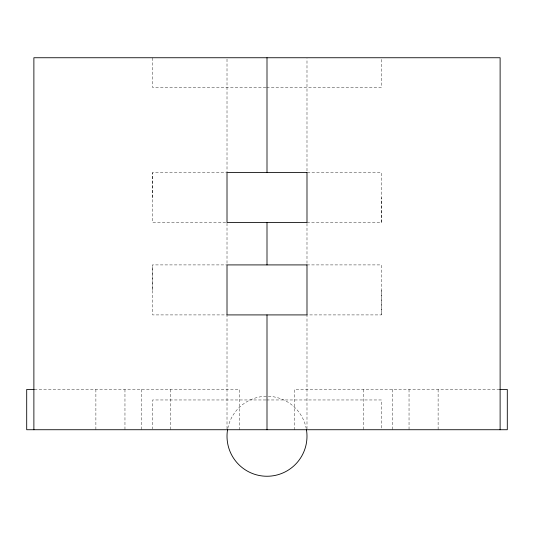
<?xml version="1.0" encoding="UTF-8"?>
<svg xmlns="http://www.w3.org/2000/svg" width="534" height="534" viewBox="0 0 534 534"><rect width="100%" height="100%" fill="white"/><g stroke="black" fill="none" stroke-linecap="round" stroke-linejoin="round"><path stroke-width="0.4" stroke-dasharray="2.67 2" d="M152.631 289.915L152.631 264.911L227.01 264.911M152.631 197.56L152.631 172.562L227.01 172.562L227.01 58.58M306.99 428.895L306.99 314.913L381.369 314.913L381.369 289.915M306.99 222.565L381.369 222.565L381.369 197.56M265.852 87.509L152.631 87.509L152.631 57.745M266.66 87.509L381.369 87.509L381.369 57.745M306.99 264.911L381.369 264.911L381.369 314.913M34.416 389.453L239.472 389.453L239.472 429.73M499.584 389.453L294.528 389.453L294.528 429.73M265.852 399.966L152.631 399.966L152.631 428.902M266.66 399.966L381.369 399.966L381.369 428.902M438.114 389.453L438.114 429.73M409.037 389.453L409.037 429.73M392.784 389.453L392.784 429.73M381.369 222.565L381.369 172.562L306.99 172.562L306.99 58.58M363.714 389.453L363.714 429.73M306.99 223.392L306.99 263.249M227.01 263.249L227.01 222.565L152.631 222.565L152.631 172.562M227.01 428.895L227.01 314.913L152.631 314.913L152.631 264.911M170.286 389.453L170.286 429.73M141.216 389.453L141.216 429.73M124.963 389.453L124.963 429.73M95.886 389.453L95.886 429.73M227.824 428.235A39.99 39.99 0 0 1 306.176 428.235"/><path stroke-width="0.8" d="M34.183 389.453L26.7 389.453L26.7 429.73L507.3 429.73L507.3 389.453L499.817 389.453M500.118 429.73L500.118 57.745L33.882 57.745L33.882 429.73M267 57.745L267 172.562M267 222.565L267 264.911M267 314.913L267 429.73M306.449 429.723A39.99 39.99 0 0 1 267 476.255A39.99 39.99 0 0 1 227.551 429.723M306.99 172.562L227.01 172.562L227.01 222.565L306.99 222.565L306.99 172.562M306.99 264.911L227.01 264.911L227.01 314.913L306.99 314.913L306.99 264.911"/></g></svg>
